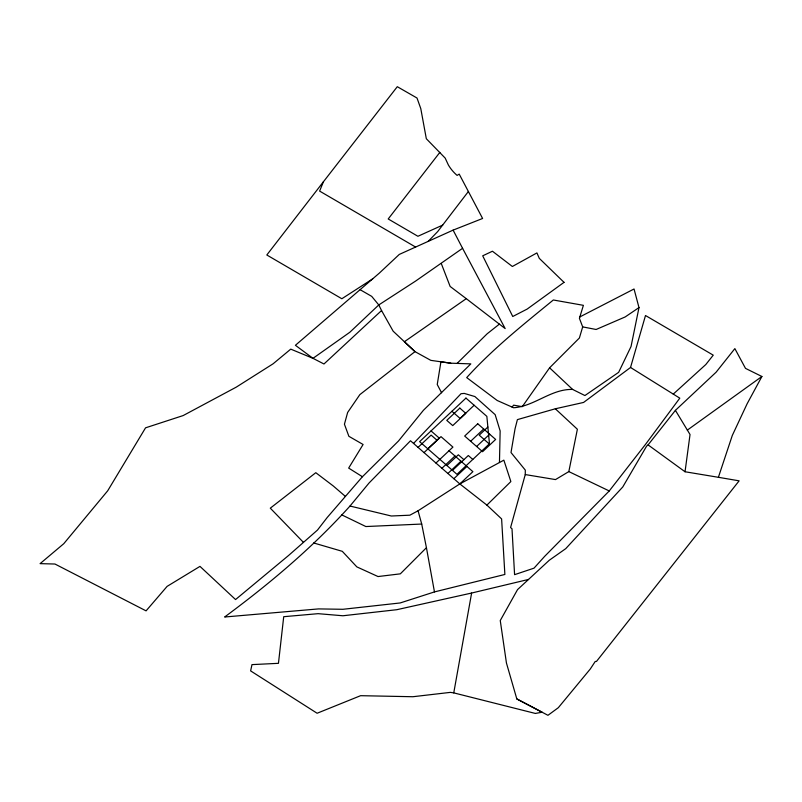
<?xml version="1.0" encoding="UTF-8"?>
<svg xmlns="http://www.w3.org/2000/svg" width="802" height="802" viewBox="0 0 802 802"><rect width="100%" height="100%" fill="white"/><g stroke="black" fill="none" stroke-linecap="round" stroke-linejoin="round"><path stroke-width="1.2" d="M630.532 367.476L679.795 398.163L645.79 444.007L609.249 490.954L544.658 556.357L534.022 568.157L514.583 574.673L512.007 528.769L510.583 527.566L525.26 474.563L525.31 470.112L511.004 452.539L515.054 428.779L517.4 419.616L555.325 408.779L583.575 402.444L630.532 367.476L645.5 315.517L713.249 355.166L705.81 364.529L673.269 394.103M499.456 462.533L500.147 430.965L495.165 414.664L474.884 396.549L464.278 393.411L461.02 393.722L413.541 443.426M685.038 471.756L690.031 434.514L675.414 410.353L716.116 372.198L734.863 348.609L745.499 368.379L761.9 376.489L747.133 403.767L732.296 435.466L718.391 477.3L685.038 471.756L648.086 444.889L646.592 446.153L622.763 486.974L565.731 548.658L549.27 560.257L517.541 589.61L500.258 620.548L506.443 663.023L516.819 698.933L547.956 715.304L558.302 707.715L590.302 668.978L595.224 661.48L596.467 661.439L739.133 480.829L718.391 477.3M516.819 698.933L542.152 712.226L535.335 713.439L453.762 692.878L471.626 593.039L528.548 579.435M525.26 474.563L555.505 479.586L568.829 471.596L577.38 429.25L555.325 408.779M579.846 316.92L634.041 288.991L638.993 307.597L631.054 346.474L618.643 372.339L584.919 395.546L572.618 389.431L549.591 367.817L579.395 337.983L582.683 326.895L579.415 318.334L583.395 305.331L553.33 299.988C523.355 324.509 492.739 348.85 466.704 377.602L497.18 400.479L513.601 407.757C534.513 406.293 551.084 388.83 572.618 389.431M360.148 289.712L371.697 296.359L378.775 304.94L381.551 310.534L323.978 363.988L312.991 358.334L295.407 345.291L379.296 273.151L399.286 254.424L453.11 230.124L482.603 218.475L459.205 174.104L457.13 175.387L456.318 174.706A54.376 46.516 -26.6 0 1 448.358 164.961L445.19 158.104L426.323 138.726L420.789 108.621L417.01 98.024L397.291 86.696L323.427 181.763L319.617 191.087L415.606 247.056M549.591 367.817L522.252 406.684L513.601 405.15L512.107 407.095M468.378 191.508L437.661 231.598L428.198 241.372M323.427 181.753L266.815 254.986L341.842 298.745L372.689 278.865M439.867 152.36L388.208 218.966L417.912 236.279L442.714 225.091M648.086 444.889L675.414 410.353M349.993 506.042L369.04 483.015L410.494 440.769L459.837 483.927L486.894 505.1L501.611 518.914L504.869 574.463L434.463 591.916L400.178 602.954L342.945 609.289L318.524 608.908L224.63 617.009C269.562 583.766 312.529 547.646 349.993 506.042L391.326 516.007L409.862 515.195L418.063 510.774L459.827 483.927L503.856 460.158L510.864 481.561L486.894 505.1M441.601 392.779L437.24 384.509L440.93 361.792L450.754 363.186L470.844 363.877L423.426 410.283L398.474 441.02L362.424 476.729L327.206 517.501L317.492 530.052L288.61 555.455L235.557 599.555L199.979 566.382L167.117 586.372L146.074 610.863L54.957 564.027L40.1 563.636L63.779 543.686L107.699 490.794L145.553 427.827L183.167 415.566L236.249 387.145L273.101 363.797L290.755 349.131L312.991 358.334L349.812 332.279L378.775 304.94L415.576 281.091L462.574 248.309L453.11 230.124M418.063 510.774L421.712 524.047L426.433 547.706L400.338 573.841L378.033 576.548L356.84 566.884L342.294 551.325L313.692 542.964M457.08 363.406L487.155 333.792L499.375 324.128M418.063 447.376L431.115 435.105L437.08 440.328M427.827 448.809L439.235 438.082L431.045 430.915M474.142 405.261L460.117 418.443L451.927 411.276M424.027 452.599L440.99 436.639L452.929 447.085L435.957 463.045M441.932 468.258L454.985 455.987M470.644 441.26L483.696 428.99M446.925 465.521L458.333 454.794L463.907 459.666M487.867 427.025L479.215 435.155L489.27 443.947M447.897 473.481L460.95 461.21M476.609 446.483L489.661 434.213M452.488 470.393L468.318 455.516L472.789 459.436M453.862 478.704L466.914 466.433M459.837 483.927L472.879 471.656L449.01 450.764M687.314 430.123L761.9 376.489M462.574 248.309L505.17 328.579L466.273 298.665L404.398 341.722L414.995 351.637L430.834 360.359L450.754 363.186M638.993 307.597L625.179 316.94L596.117 329.482L582.683 326.895M471.626 593.039L396.81 609.7L342.895 615.766L318.093 613.67L283.718 616.698L278.454 663.324L251.978 664.617L250.625 670.893L317.111 713.249L360.609 695.685L412.88 696.727L450.353 692.377L453.762 692.878M421.712 524.047L365.852 526.543L341.832 514.914M568.829 471.596L609.249 490.954M362.424 476.729L348.669 468.087L363.095 444.488L348.88 436.308L344.429 424.218L347.637 412.469L359.837 394.634L414.995 351.637L393.16 331.196L381.551 310.534M466.273 298.665L450.143 286.454L441.27 263.497M345.311 496.338L333.301 485.992L315.798 472.699L270.304 508.167L303.387 542.312M426.433 547.706L434.463 591.916M465.952 398.093L419.626 441.641L456.97 474.313L489.471 443.757L486.854 416.378L465.952 398.093M459.827 408.108L446.774 420.378L452.739 425.601L465.792 413.331L459.827 408.108M477.731 423.767L464.679 436.047L482.583 451.706L495.636 439.436L477.731 423.767M564.027 282.354L527.155 309.081L512.749 316.499L482.704 255.818L492.438 251.226L512.368 266.485L536.919 252.921L539.305 258.374L564.027 282.354"/></g></svg>
